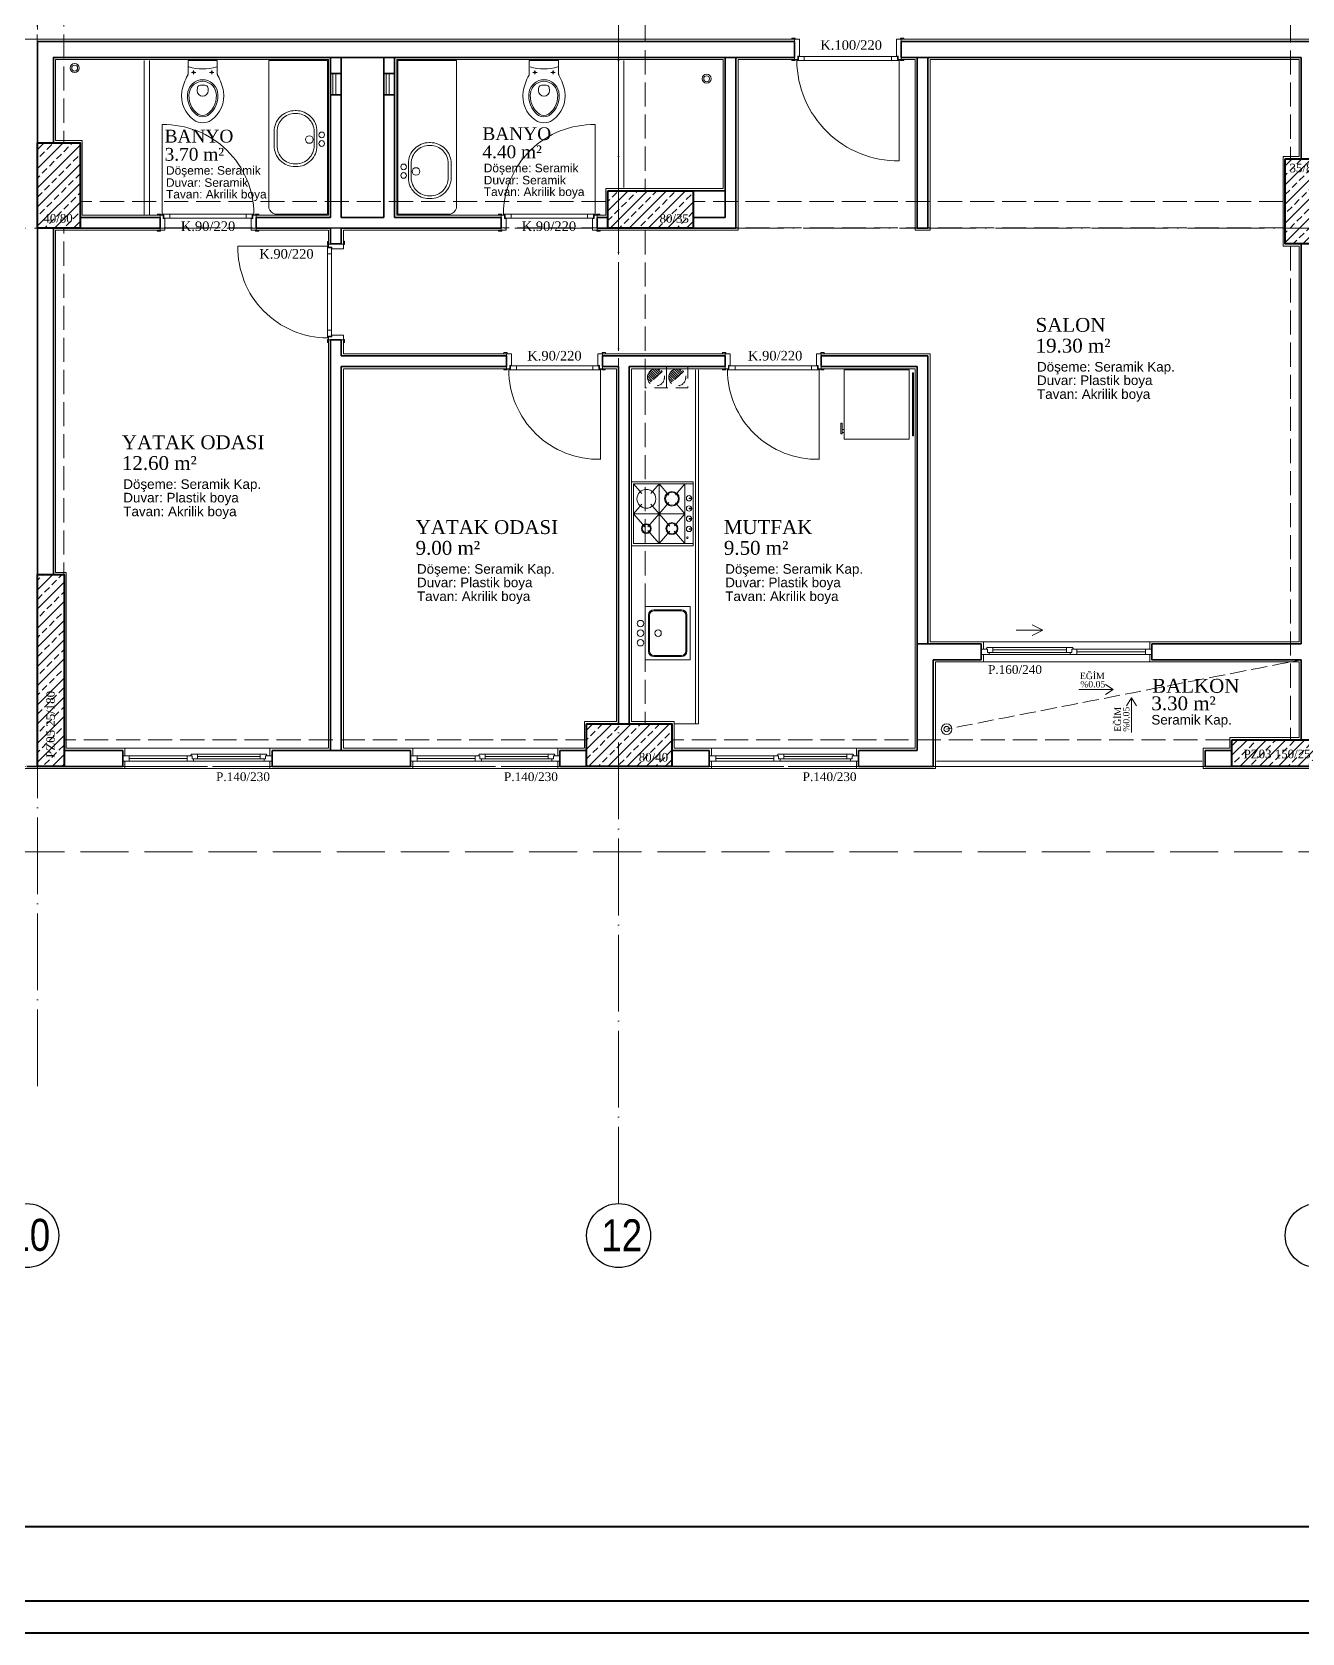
# Model space of a CAD drawing. Header units: millimetres. Extents: x 11587 to 81192, y -36083 to -25300.
# Drawn here: x 44696 to 45887, y -36083 to -34581 of the extents above; entities that cross this region are included whole.
import ezdxf

# ---------------------------------------------------------------- set-up
doc = ezdxf.new("R2010")
doc.units = ezdxf.units.MM
doc.linetypes.add('AKS', pattern=[30, 24, -3, 0, -3])
doc.linetypes.add('IZDUSUM1', pattern=[20, 7.5, -5, 7.5, 0])
for name, color, linetype, lineweight in [('rtm-aks balon', 20, 'Continuous', 25), ('rtm-aks balon yazı', 7, 'Continuous', 20), ('rtm-aks yeni', 7, 'AKS', 20), ('rtm-antet-02', 140, 'Continuous', 40), ('rtm-cam', 141, 'Continuous', 9), ('rtm-duv tugla', 22, 'Continuous', 35), ('rtm-izdusum-üst ince', 8, 'IZDUSUM1', 5), ('rtm-kapı-ahsap', 35, 'Continuous', 13), ('rtm-mhl-yazı-adı', 150, 'Continuous', 30), ('rtm-mhl-yazı-m2', 7, 'Continuous', 20), ('rtm-mhl-yazı-malzeme', 253, 'Continuous', 13), ('rtm-pen-ahsap', 35, 'Continuous', 13), ('rtm-plan katmanı-05', 205, 'Continuous', 20), ('rtm-plan katmanı-07', 135, 'Continuous', 9), ('rtm-sembol ok', 7, 'Continuous', 20), ('rtm-sıva', 252, 'Continuous', 15), ('rtm-tarama-betonarme', 51, 'Continuous', 15), ('rtm-tas_betonarme', 50, 'Continuous', 40), ('rtm-tefris vitrifiye', 9, 'Continuous', 9)]:
    doc.layers.add(name, color=color, linetype=linetype, lineweight=lineweight)
doc.styles.add('AKSYAZI', font='ARIALN.TTF')
doc.styles.add('ARIAL', font='times.ttf')
doc.styles.get("Standard").update_dxf_attribs({"font": 'arial.ttf'})
doc.styles.add('VAZ-OLCU', font='times.ttf', dxfattribs={"height": 60})
pattern_1 = [(45, (19145.655, 20162.28), (-8.980256, 8.980256), []), (45, (19154.636, 20162.28), (-8.980256, 8.980256), [6.35, -3.175])]

# ---------------------------------------------------------------- blocks, each defined once
blk = doc.blocks.new('ABLOKKİRİŞ2')
at = {"layer": 'rtm-izdusum-üst ince', "ltscale": 1.5}
for points in [[(26100.5, -54892.4), (26100.5, -54482.4)], [(26125.5, -54892.4), (26125.5, -54482.4)], [(26730.5, -54862.4), (26730.5, -54512.4)], [(25555.5, -54847.4), (25555.5, -54527.4)], [(25580.5, -54847.4), (25580.5, -54527.4)], [(25595.5, -54902.4), (26090.5, -54902.4)], [(26170.5, -54902.4), (26725.5, -54902.4)], [(25555.5, -55252.4), (25555.5, -54927.4)], [(25580.5, -55252.4), (25580.5, -54927.4)], [(25595.5, -54927.4), (26090.5, -54927.4)], [(26100.5, -55392.4), (26100.5, -54927.4)], [(26125.5, -55392.4), (26125.5, -54927.4)], [(26170.5, -54927.4), (26725.5, -54927.4)], [(26730.5, -55407.4), (26730.5, -54942.4)], [(25580.5, -55407.4), (26070.5, -55407.4)], [(26150.5, -55407.4), (26675.5, -55407.4)], [(25580.5, -55432.4), (26070.5, -55432.4)], [(26150.5, -55432.4), (26675.5, -55432.4)]]:
    blk.add_lwpolyline(points, dxfattribs=at)
blk = doc.blocks.new('rty')
at = {"layer": 'rtm-kapı-ahsap'}
for p, q in [((-58244.9, -62700.3), (-58243.8, -62700.3)), ((-58244.9, -62703.4), (-58244.9, -62700.3)), ((-58243.8, -62703.4), (-58244.9, -62703.4)), ((-58243.8, -62700.3), (-58243.8, -62703.4)), ((-58243.8, -62707.4), (-58243.8, -62702.9)), ((-58229.8, -62702.9), (-58243.8, -62702.9)), ((-58232.8, -62705.9), (-58232.8, -62707.4)), ((-58229.8, -62705.9), (-58232.8, -62705.9)), ((-58229.8, -62700.4), (-58229.8, -62703.4)), ((-58228.8, -62700.4), (-58229.8, -62700.4)), ((-58229.8, -62702.9), (-58229.8, -62705.9)), ((-58229.8, -62703.4), (-58228.8, -62703.4)), ((-58229.8, -62704.9), (-58228.8, -62704.9)), ((-58229.7, -62706.4), (-58229.7, -62704.9)), ((-58228.8, -62703.4), (-58228.8, -62700.4)), ((-58228.8, -62790.9), (-58228.8, -62704.9)), ((-58144.8, -62704.9), (-58228.8, -62704.9)), ((-58232.8, -62707.4), (-58243.8, -62707.4)), ((-58232.6, -62706.4), (-58232.6, -62789.4)), ((-58232.6, -62706.4), (-58229.7, -62706.4)), ((-58228.8, -62712), (-58232.6, -62712)), ((-58243.8, -62792.3), (-58244.9, -62792.3)), ((-58244.9, -62792.3), (-58244.9, -62795.4)), ((-58244.9, -62795.4), (-58243.8, -62795.4)), ((-58243.8, -62788.4), (-58243.8, -62792.9)), ((-58232.8, -62788.4), (-58243.8, -62788.4)), ((-58243.8, -62795.4), (-58243.8, -62792.3)), ((-58229.8, -62792.9), (-58243.8, -62792.9)), ((-58232.8, -62789.9), (-58232.8, -62788.4)), ((-58229.8, -62789.9), (-58232.8, -62789.9)), ((-58228.8, -62783.7), (-58232.6, -62783.7)), ((-58232.6, -62789.4), (-58229.7, -62789.4)), ((-58229.8, -62792.9), (-58229.8, -62789.9)), ((-58229.8, -62790.9), (-58228.8, -62790.9)), ((-58229.8, -62795.4), (-58229.8, -62792.3)), ((-58229.8, -62792.3), (-58228.8, -62792.3)), ((-58228.8, -62795.4), (-58229.8, -62795.4)), ((-58229.7, -62789.4), (-58229.7, -62790.9)), ((-58228.8, -62792.3), (-58228.8, -62795.4))]:
    blk.add_line(p, q, dxfattribs=at)
at = {"layer": 'rtm-kapı-ahsap', "const_width": 0.392}
blk.add_lwpolyline([(-58229.2, -62703.9, 1), (-58229.2, -62704.5, 1)], format="xyb", close=True, dxfattribs=at)
at = {"layer": 'rtm-kapı-ahsap'}
blk.add_arc((-58229.1, -62706.6), 84.3, 270.2011, 1.1472, dxfattribs=at)
blk = doc.blocks.new('K-100')
at = {"layer": 'rtm-kapı-ahsap'}
for p, q in [((-34308.1, -13702.2), (-34307, -13702.2)), ((-34308.1, -13705.4), (-34308.1, -13702.2)), ((-34307, -13705.4), (-34308.1, -13705.4)), ((-34307, -13702.2), (-34307, -13705.4)), ((-34307, -13709.3), (-34307, -13704.8)), ((-34288, -13704.8), (-34307, -13704.8)), ((-34291, -13709.3), (-34307, -13709.3)), ((-34288, -13707.8), (-34291, -13707.8)), ((-34291, -13707.8), (-34291, -13709.3)), ((-34290.8, -13801.3), (-34290.8, -13708.3)), ((-34290.8, -13708.3), (-34287.9, -13708.3)), ((-34288, -13702.3), (-34288, -13705.4)), ((-34287, -13702.3), (-34288, -13702.3)), ((-34288, -13704.8), (-34288, -13707.8)), ((-34288, -13705.4), (-34287, -13705.4)), ((-34288, -13706.8), (-34287, -13706.8)), ((-34287.9, -13708.3), (-34287.9, -13706.8)), ((-34287, -13705.4), (-34287, -13702.3)), ((-34287, -13706.8), (-34287, -13802.8)), ((-34287, -13713.9), (-34290.8, -13713.9)), ((-34287, -13795.6), (-34290.8, -13795.6)), ((-34307, -13804.2), (-34308.1, -13804.2)), ((-34308.1, -13804.2), (-34308.1, -13807.3)), ((-34308.1, -13807.3), (-34307, -13807.3)), ((-34307, -13800.3), (-34307, -13804.8)), ((-34291, -13800.3), (-34307, -13800.3)), ((-34307, -13807.3), (-34307, -13804.2)), ((-34288, -13804.8), (-34307, -13804.8)), ((-34291, -13801.8), (-34291, -13800.3)), ((-34288, -13801.8), (-34291, -13801.8)), ((-34290.8, -13801.3), (-34287.9, -13801.3)), ((-34288, -13804.8), (-34288, -13801.8)), ((-34288, -13802.8), (-34287, -13802.8)), ((-34288, -13807.3), (-34288, -13804.2)), ((-34288, -13804.2), (-34287, -13804.2)), ((-34287, -13807.3), (-34288, -13807.3)), ((-34287.9, -13801.3), (-34287.9, -13802.8)), ((-34193, -13802.8), (-34287, -13802.8)), ((-34287, -13804.2), (-34287, -13807.3))]:
    blk.add_line(p, q, dxfattribs=at)
at = {"layer": 'rtm-kapı-ahsap', "const_width": 0.392}
blk.add_lwpolyline([(-34287.4, -13803.7, -1), (-34287.4, -13803.1, -1)], format="xyb", close=True, dxfattribs=at)
at = {"layer": 'rtm-kapı-ahsap'}
blk.add_arc((-34287.9, -13801.7), 94.9, 359.3332, 89.4605, dxfattribs=at)

msp = doc.modelspace()

# ---------------------------------------------------------------- hatches: boundary and pattern name
at = {"layer": 'rtm-izdusum-üst ince', "ltscale": 1.5}
h = msp.add_hatch(dxfattribs=at)
h.set_pattern_fill('ANSI31', color=256, scale=0.5, angle=270, style=0)
h.set_pattern_definition([(315, (45271.192, -33700.7417), (1.122532, 1.122532), [])])
edge = h.paths.add_edge_path()
edge.add_arc((45281.19, -34905.13), 8, 42.76259, 222.76259)
edge.add_line((45275.32, -34910.57), (45287.07, -34899.7))
h = msp.add_hatch(dxfattribs=at)
h.set_pattern_fill('ANSI31', color=256, scale=0.5, angle=270, style=0)
h.set_pattern_definition([(315, (45291.192, -33700.7417), (1.122532, 1.122532), [])])
edge = h.paths.add_edge_path()
edge.add_arc((45301.19, -34905.13), 8, 42.76259, 222.76259)
edge.add_line((45295.32, -34910.57), (45307.07, -34899.7))
at = {"layer": 'rtm-tarama-betonarme'}
h = msp.add_hatch(dxfattribs=at)
h.set_pattern_fill('ANSI33', color=256, scale=2, style=0)
h.set_pattern_definition(pattern_1)
h.paths.add_polyline_path([(44701.19, -34685.13), (44741.19, -34685.13), (44741.19, -34765.13), (44701.19, -34765.13)])
h = msp.add_hatch(dxfattribs=at)
h.set_pattern_fill('ANSI33', color=256, scale=2, style=0)
h.set_pattern_definition(pattern_1)
h.paths.add_polyline_path([(45871.19, -34780.13), (45871.19, -34700.13), (45906.19, -34700.13), (45906.19, -34780.13)])
h = msp.add_hatch(dxfattribs=at)
h.set_pattern_fill('ANSI33', color=256, scale=2, style=0)
h.set_pattern_definition(pattern_1)
h.paths.add_polyline_path([(45236.19, -34765.13), (45236.19, -34730.13), (45316.19, -34730.13), (45316.19, -34765.13)])
h = msp.add_hatch(dxfattribs=at)
h.set_pattern_fill('ANSI33', color=256, scale=2, style=0)
h.set_pattern_definition(pattern_1)
h.paths.add_polyline_path([(44701.19, -35270.13), (44701.19, -35090.13), (44726.19, -35090.13), (44726.19, -35270.13)])
h = msp.add_hatch(dxfattribs=at)
h.set_pattern_fill('ANSI33', color=256, scale=2, style=0)
h.set_pattern_definition(pattern_1)
h.paths.add_polyline_path([(45216.19, -35270.13), (45216.19, -35230.13), (45296.19, -35230.13), (45296.19, -35270.13)])
h = msp.add_hatch(dxfattribs=at)
h.set_pattern_fill('ANSI33', color=256, scale=2, style=0)
h.set_pattern_definition(pattern_1)
h.paths.add_polyline_path([(45821.19, -35245.13), (45971.19, -35245.13), (45971.19, -35270.13), (45821.19, -35270.13)])

# ---------------------------------------------------------------- linework, layer by layer
at = {"layer": 'rtm-aks balon'}
for centre in [(44691.19, -35710.13), (45246.19, -35710.13), (45901.19, -35710.13)]:
    msp.add_circle(centre, 30, dxfattribs=at)
at = {"layer": 'rtm-aks yeni', "ltscale": 3}
for p, q in [((44701.19, -35570.13), (44701.19, -33480.13)), ((45246.19, -35680.13), (45246.19, -33480.13)), ((42626.19, -34765.13), (50991.19, -34765.13)), ((42626.19, -35270.13), (50991.19, -35270.13))]:
    msp.add_line(p, q, dxfattribs=at)
at = {"layer": 'rtm-antet-02'}
for points in [[(42481.61, -31582.89), (42481.61, -36082.89), (51136.61, -36082.89), (51136.61, -31582.89), (42481.61, -31582.89)], [(42511.61, -35982.89), (51106.61, -35982.89)]]:
    msp.add_lwpolyline(points, dxfattribs=at)
msp.add_lwpolyline([(42511.61, -31612.89), (42511.61, -36052.89), (51106.61, -36052.89), (51106.61, -31612.89)], close=True, dxfattribs=at)
at = {"layer": 'rtm-cam'}
for p, q in [((45597.19, -35160.88), (45666.19, -35160.88)), ((45675.69, -35162.63), (45740.19, -35162.63)), ((44841.69, -35262.63), (44787.19, -35262.63)), ((44910.19, -35260.88), (44851.19, -35260.88)), ((45111.69, -35262.63), (45057.19, -35262.63)), ((45180.19, -35260.88), (45121.19, -35260.88)), ((45391.69, -35262.63), (45337.19, -35262.63)), ((45460.19, -35260.88), (45401.19, -35260.88))]:
    msp.add_line(p, q, dxfattribs=at)
at = {"layer": 'rtm-duv tugla'}
for points in [[(45411.19, -34590.13), (44701.19, -34590.13), (44701.19, -34685.13)], [(45411.19, -34605.13), (45411.19, -34590.13)], [(46276.19, -34590.13), (45511.19, -34590.13)], [(45511.19, -34605.13), (45511.19, -34590.13)], [(44716.19, -34685.13), (44716.19, -34605.13), (45411.19, -34605.13)], [(44976.19, -34605.13), (44976.19, -34755.13)], [(44986.19, -34605.13), (44986.19, -34755.13)], [(45026.19, -34605.13), (45026.19, -34755.13)], [(45036.19, -34605.13), (45036.19, -34755.13)], [(45346.19, -34755.13), (45346.19, -34605.13)], [(45356.19, -34765.13), (45356.19, -34605.13)], [(45511.19, -34605.13), (45886.19, -34605.13)], [(45536.19, -34605.13), (45536.19, -34765.13), (45526.19, -34765.13), (45526.19, -34605.13)], [(45886.19, -34700.13), (45886.19, -34605.13)], [(44986.19, -34620.13), (44976.19, -34620.13)], [(45036.19, -34620.13), (45026.19, -34620.13)], [(44986.19, -34640.13), (44976.19, -34640.13)], [(45036.19, -34640.13), (45026.19, -34640.13)], [(45316.19, -34730.13), (45346.19, -34730.13)], [(44741.19, -34755.13), (44816.19, -34755.13)], [(44816.19, -34765.13), (44816.19, -34755.13)], [(44906.19, -34755.13), (44976.19, -34755.13)], [(44906.19, -34765.13), (44906.19, -34755.13)], [(44986.19, -34755.13), (45026.19, -34755.13)], [(45036.19, -34755.13), (45136.19, -34755.13)], [(45136.19, -34765.13), (45136.19, -34755.13)], [(45226.19, -34755.13), (45236.19, -34755.13)], [(45226.19, -34765.13), (45226.19, -34755.13)], [(45316.19, -34755.13), (45346.19, -34755.13)], [(44701.19, -35090.13), (44701.19, -34765.13)], [(44716.19, -35090.13), (44716.19, -34765.13)], [(44741.19, -34765.13), (44816.19, -34765.13)], [(44906.19, -34765.13), (44976.19, -34765.13)], [(44976.19, -34765.13), (44976.19, -34780.13)], [(44986.19, -34765.13), (44986.19, -34780.13)], [(44986.19, -34765.13), (45136.19, -34765.13)], [(45226.19, -34765.13), (45236.19, -34765.13)], [(45316.19, -34765.13), (45356.19, -34765.13)], [(44986.19, -34780.13), (44976.19, -34780.13)], [(45886.19, -35155.13), (45886.19, -34780.13)], [(44976.19, -34870.13), (44976.19, -35255.13)], [(44986.19, -34870.13), (44976.19, -34870.13)], [(44986.19, -34870.13), (44986.19, -34885.13)], [(44986.19, -34885.13), (45141.19, -34885.13)], [(44986.19, -34895.13), (44986.19, -35255.13)], [(44986.19, -34895.13), (45141.19, -34895.13)], [(45141.19, -34885.13), (45141.19, -34895.13)], [(45231.19, -34885.13), (45346.19, -34885.13)], [(45231.19, -34885.13), (45231.19, -34895.13)], [(45231.19, -34895.13), (45246.19, -34895.13)], [(45246.19, -34895.13), (45246.19, -35230.13)], [(45256.19, -34895.13), (45256.19, -35230.13)], [(45256.19, -34895.13), (45346.19, -34895.13)], [(45346.19, -34885.13), (45346.19, -34895.13)], [(45436.19, -34885.13), (45536.19, -34885.13)], [(45436.19, -34885.13), (45436.19, -34895.13)], [(45436.19, -34895.13), (45526.19, -34895.13)], [(45526.19, -35155.13), (45526.19, -34895.13)], [(45536.19, -35155.13), (45536.19, -34885.13)], [(45586.19, -35155.13), (45526.19, -35155.13)], [(45526.19, -35155.13), (45526.19, -35255.13)], [(45586.19, -35170.13), (45586.19, -35155.13)], [(45886.19, -35155.13), (45746.19, -35155.13)], [(45746.19, -35170.13), (45746.19, -35155.13)], [(45586.19, -35170.13), (45541.19, -35170.13)], [(45541.19, -35170.13), (45541.19, -35270.13)], [(45886.19, -35170.13), (45746.19, -35170.13)], [(45886.19, -35245.13), (45886.19, -35170.13)], [(44781.19, -35255.13), (44726.19, -35255.13)], [(44781.19, -35255.13), (44781.19, -35270.13)], [(45051.19, -35255.13), (44921.19, -35255.13)], [(44921.19, -35255.13), (44921.19, -35270.13)], [(45051.19, -35255.13), (45051.19, -35270.13)], [(45216.19, -35255.13), (45191.19, -35255.13)], [(45191.19, -35255.13), (45191.19, -35270.13)], [(45331.19, -35255.13), (45296.19, -35255.13)], [(45331.19, -35255.13), (45331.19, -35270.13)], [(45471.19, -35255.13), (45471.19, -35270.13)], [(45526.19, -35255.13), (45471.19, -35255.13)], [(45821.19, -35255.13), (45796.19, -35255.13)], [(45796.19, -35270.13), (45796.19, -35255.13)], [(44691.19, -35270.13), (44701.19, -35270.13)], [(44781.19, -35270.13), (44726.19, -35270.13)], [(45051.19, -35270.13), (44921.19, -35270.13)], [(45216.19, -35270.13), (45191.19, -35270.13)], [(45331.19, -35270.13), (45296.19, -35270.13)], [(45541.19, -35270.13), (45471.19, -35270.13)], [(45821.19, -35270.13), (45796.19, -35270.13)]]:
    msp.add_lwpolyline(points, dxfattribs=at)
at = {"layer": 'rtm-izdusum-üst ince', "ltscale": 3}
msp.add_lwpolyline([(44416.19, -34180.13), (44496.19, -34180.13), (44496.19, -32860.13), (44126.19, -32860.13), (44126.19, -32200.13), (43216.19, -32200.13), (43216.19, -32860.13), (42846.19, -32860.13), (42846.19, -34685.13), (42961.19, -34685.13), (42961.19, -35350.13), (50656.19, -35350.13), (50656.19, -34685.13), (50771.19, -34685.13), (50771.19, -32860.13), (50401.19, -32860.13), (50401.19, -32200.13), (49491.19, -32200.13), (49491.19, -32860.13), (49121.19, -32860.13), (49121.19, -34180.13), (49201.19, -34180.13)], dxfattribs=at)
at = {"layer": 'rtm-izdusum-üst ince', "ltscale": 1.5}
for points in [[(45271.19, -34895.13), (45291.19, -34895.13), (45291.19, -34915.13), (45271.19, -34915.13), (45271.19, -34895.13)], [(45291.19, -34895.13), (45311.19, -34895.13), (45311.19, -34915.13), (45291.19, -34915.13), (45291.19, -34895.13)], [(45287.07, -34899.7), (45275.32, -34910.57)], [(45307.07, -34899.7), (45295.32, -34910.57)]]:
    msp.add_lwpolyline(points, dxfattribs=at)
at = {"layer": 'rtm-izdusum-üst ince'}
msp.add_lwpolyline([(45886.19, -35170.13), (45553.69, -35235.13)], dxfattribs=at)
at = {"layer": 'rtm-izdusum-üst ince', "ltscale": 1.5}
for centre in [(45281.19, -34905.13), (45301.19, -34905.13)]:
    msp.add_circle(centre, 8, dxfattribs=at)
at = {"layer": 'rtm-kapı-ahsap'}
for points in [[(44978.19, -34620.13), (44978.19, -34640.13)], [(44981.19, -34620.13), (44981.19, -34640.13)], [(45028.19, -34620.13), (45028.19, -34640.13)], [(45031.19, -34620.13), (45031.19, -34640.13)]]:
    msp.add_lwpolyline(points, dxfattribs=at)
at = {"layer": 'rtm-pen-ahsap'}
for p, q in [((45586.19, -35160.13), (45592.19, -35160.13)), ((45593.69, -35165.13), (45586.19, -35165.13)), ((45591.56, -35158.63), (45597.19, -35158.63)), ((45592.19, -35163.13), (45592.19, -35160.13)), ((45592.19, -35163.13), (45597.19, -35163.13)), ((45593.69, -35165.13), (45593.69, -35163.13)), ((45666.19, -35158.63), (45597.19, -35158.63)), ((45597.19, -35163.13), (45597.19, -35158.63)), ((45666.19, -35163.13), (45597.19, -35163.13)), ((45671.83, -35158.63), (45666.19, -35158.63)), ((45666.19, -35163.13), (45666.19, -35158.63)), ((45671.19, -35163.13), (45666.19, -35163.13)), ((45669.69, -35163.13), (45669.69, -35165.13)), ((45677.19, -35165.13), (45669.69, -35165.13)), ((45671.19, -35160.13), (45675.69, -35160.13)), ((45671.19, -35163.13), (45671.19, -35160.13)), ((45735.19, -35160.13), (45675.69, -35160.13)), ((45675.69, -35165.13), (45675.69, -35160.13)), ((45677.19, -35165.13), (45746.19, -35165.13)), ((45735.19, -35160.13), (45740.83, -35160.13)), ((45740.19, -35165.13), (45740.19, -35160.13)), ((45746.19, -35160.13), (45740.19, -35160.13)), ((44781.19, -35260.13), (44787.19, -35260.13)), ((44840.19, -35265.13), (44781.19, -35265.13)), ((44792.19, -35260.13), (44786.56, -35260.13)), ((44787.19, -35265.13), (44787.19, -35260.13)), ((44792.19, -35260.13), (44841.69, -35260.13)), ((44840.19, -35265.13), (44847.69, -35265.13)), ((44846.19, -35260.13), (44841.69, -35260.13)), ((44841.69, -35265.13), (44841.69, -35260.13)), ((44845.56, -35258.63), (44851.19, -35258.63)), ((44846.19, -35263.13), (44846.19, -35260.13)), ((44846.19, -35263.13), (44851.19, -35263.13)), ((44847.69, -35263.13), (44847.69, -35265.13)), ((44851.19, -35258.63), (44910.19, -35258.63)), ((44851.19, -35263.13), (44851.19, -35258.63)), ((44851.19, -35263.13), (44910.19, -35263.13)), ((44915.83, -35258.63), (44910.19, -35258.63)), ((44910.19, -35263.13), (44910.19, -35258.63)), ((44915.19, -35263.13), (44910.19, -35263.13)), ((44913.69, -35265.13), (44913.69, -35263.13)), ((44913.69, -35265.13), (44921.19, -35265.13)), ((44921.19, -35260.13), (44915.19, -35260.13)), ((44915.19, -35263.13), (44915.19, -35260.13)), ((45051.19, -35260.13), (45057.19, -35260.13)), ((45110.19, -35265.13), (45051.19, -35265.13)), ((45062.19, -35260.13), (45056.56, -35260.13)), ((45057.19, -35265.13), (45057.19, -35260.13)), ((45062.19, -35260.13), (45111.69, -35260.13)), ((45110.19, -35265.13), (45117.69, -35265.13)), ((45116.19, -35260.13), (45111.69, -35260.13)), ((45111.69, -35265.13), (45111.69, -35260.13)), ((45115.56, -35258.63), (45121.19, -35258.63)), ((45116.19, -35263.13), (45116.19, -35260.13)), ((45116.19, -35263.13), (45121.19, -35263.13)), ((45117.69, -35263.13), (45117.69, -35265.13)), ((45121.19, -35258.63), (45180.19, -35258.63)), ((45121.19, -35263.13), (45121.19, -35258.63)), ((45121.19, -35263.13), (45180.19, -35263.13)), ((45185.83, -35258.63), (45180.19, -35258.63)), ((45180.19, -35263.13), (45180.19, -35258.63)), ((45185.19, -35263.13), (45180.19, -35263.13)), ((45183.69, -35265.13), (45183.69, -35263.13)), ((45183.69, -35265.13), (45191.19, -35265.13)), ((45191.19, -35260.13), (45185.19, -35260.13)), ((45185.19, -35263.13), (45185.19, -35260.13)), ((45331.19, -35260.13), (45337.19, -35260.13)), ((45390.19, -35265.13), (45331.19, -35265.13)), ((45342.19, -35260.13), (45336.56, -35260.13)), ((45337.19, -35265.13), (45337.19, -35260.13)), ((45342.19, -35260.13), (45391.69, -35260.13)), ((45390.19, -35265.13), (45397.69, -35265.13)), ((45396.19, -35260.13), (45391.69, -35260.13)), ((45391.69, -35265.13), (45391.69, -35260.13)), ((45395.56, -35258.63), (45401.19, -35258.63)), ((45396.19, -35263.13), (45396.19, -35260.13)), ((45396.19, -35263.13), (45401.19, -35263.13)), ((45397.69, -35263.13), (45397.69, -35265.13)), ((45401.19, -35258.63), (45460.19, -35258.63)), ((45401.19, -35263.13), (45401.19, -35258.63)), ((45401.19, -35263.13), (45460.19, -35263.13)), ((45465.83, -35258.63), (45460.19, -35258.63)), ((45460.19, -35263.13), (45460.19, -35258.63)), ((45465.19, -35263.13), (45460.19, -35263.13)), ((45463.69, -35265.13), (45463.69, -35263.13)), ((45463.69, -35265.13), (45471.19, -35265.13)), ((45471.19, -35260.13), (45465.19, -35260.13)), ((45465.19, -35263.13), (45465.19, -35260.13))]:
    msp.add_line(p, q, dxfattribs=at)
for points in [[(45591.56, -35158.63), (45590.69, -35160.13)], [(45671.83, -35158.63), (45672.69, -35160.13)], [(44845.56, -35258.63), (44844.69, -35260.13)], [(44915.83, -35258.63), (44916.69, -35260.13)], [(45115.56, -35258.63), (45114.69, -35260.13)], [(45185.83, -35258.63), (45186.69, -35260.13)], [(45395.56, -35258.63), (45394.69, -35260.13)], [(45465.83, -35258.63), (45466.69, -35260.13)]]:
    msp.add_lwpolyline(points, dxfattribs=at)
at = {"layer": 'rtm-plan katmanı-05', "ltscale": 0.6}
for points in [[(45744.19, -35153.13), (45588.19, -35153.13)], [(45744.19, -35172.13), (45588.19, -35172.13)], [(44783.19, -35253.13), (44919.19, -35253.13)], [(45053.19, -35253.13), (45189.19, -35253.13)], [(45333.19, -35253.13), (45469.19, -35253.13)], [(44783.19, -35272.13), (44919.19, -35272.13)], [(45053.19, -35272.13), (45189.19, -35272.13)], [(45333.19, -35272.13), (45469.19, -35272.13)]]:
    msp.add_lwpolyline(points, dxfattribs=at)
at = {"layer": 'rtm-plan katmanı-05'}
for points in [[(45793.19, -35265.13), (45544.19, -35265.13)], [(45793.19, -35270.13), (45544.19, -35270.13)]]:
    msp.add_lwpolyline(points, dxfattribs=at)
for radius in [5, 2.5]:
    msp.add_circle((45553.69, -35235.13), radius, dxfattribs=at)
at = {"layer": 'rtm-plan katmanı-07'}
for points in [[(45669.69, -35165.13), (45593.69, -35165.13)], [(44847.69, -35265.13), (44913.69, -35265.13)], [(45117.69, -35265.13), (45183.69, -35265.13)], [(45397.69, -35265.13), (45463.69, -35265.13)]]:
    msp.add_lwpolyline(points, dxfattribs=at)
at = {"layer": 'rtm-sembol ok'}
for points in [[(45618.94, -35142.45), (45643.94, -35142.45)], [(45643.94, -35142.45), (45633.94, -35137.45)], [(45643.94, -35142.45), (45633.94, -35147.45)], [(45710, -35197.92), (45702.59, -35193.25)], [(45677.67, -35197.92), (45710, -35197.92)], [(45710, -35197.92), (45702.59, -35202.59)], [(45727.1, -35205.87), (45722.44, -35213.27)], [(45727.1, -35238.2), (45727.1, -35205.87)], [(45727.1, -35205.87), (45731.77, -35213.27)]]:
    msp.add_lwpolyline(points, dxfattribs=at)
at = {"layer": 'rtm-sıva'}
for points in [[(43951.19, -34588.13), (45411.19, -34588.13)], [(46276.19, -34588.13), (45511.19, -34588.13)], [(44816.19, -34753.13), (44743.19, -34753.13), (44743.19, -34683.13), (44718.19, -34683.13), (44718.19, -34607.13), (44974.19, -34607.13), (44974.19, -34753.13), (44906.19, -34753.13)], [(45136.19, -34753.13), (45038.19, -34753.13), (45038.19, -34607.13), (45344.19, -34607.13), (45344.19, -34728.13), (45234.19, -34728.13), (45234.19, -34753.13), (45226.19, -34753.13)], [(45226.19, -34767.13), (45358.19, -34767.13), (45358.19, -34607.13), (45411.19, -34607.13)], [(45511.19, -34607.13), (45524.19, -34607.13), (45524.19, -34767.13), (45538.19, -34767.13), (45538.19, -34607.13), (45884.19, -34607.13), (45884.19, -34698.13), (45869.19, -34698.13), (45869.19, -34782.13), (45884.19, -34782.13), (45884.19, -35153.13), (45744.19, -35153.13), (45744.19, -35160.13)], [(44783.19, -35260.13), (44783.19, -35253.13), (44728.19, -35253.13), (44728.19, -35088.13), (44718.19, -35088.13), (44718.19, -34767.13), (44816.19, -34767.13)], [(44906.19, -34767.13), (44974.19, -34767.13), (44974.19, -34780.13)], [(44988.19, -34780.13), (44988.19, -34767.13), (45136.19, -34767.13)], [(44919.19, -35260.13), (44919.19, -35253.13), (44974.19, -35253.13), (44974.19, -34870.13)], [(44988.19, -34870.13), (44988.19, -34883.13), (45141.19, -34883.13)], [(45231.19, -34883.13), (45346.19, -34883.13)], [(45436.19, -34883.13), (45538.19, -34883.13), (45538.19, -35153.13), (45588.19, -35153.13), (45588.19, -35160.13)], [(45141.19, -34897.13), (44988.19, -34897.13), (44988.19, -35253.13), (45053.19, -35253.13), (45053.19, -35260.13)], [(45189.19, -35260.13), (45189.19, -35253.13), (45214.19, -35253.13), (45214.19, -35228.13), (45244.19, -35228.13), (45244.19, -34897.13), (45231.19, -34897.13)], [(45333.19, -35260.13), (45333.19, -35253.13), (45298.19, -35253.13), (45298.19, -35228.13), (45258.19, -35228.13), (45258.19, -34897.13), (45346.19, -34897.13)], [(45436.19, -34897.13), (45524.19, -34897.13), (45524.19, -35253.13), (45469.19, -35253.13), (45469.19, -35260.13)], [(45588.19, -35165.13), (45588.19, -35172.13), (45543.19, -35172.13), (45543.19, -35272.13), (45469.19, -35272.13), (45469.19, -35265.13)], [(45744.19, -35165.13), (45744.19, -35172.13), (45884.19, -35172.13), (45884.19, -35243.13), (45819.19, -35243.13), (45819.19, -35253.13), (45794.19, -35253.13), (45794.19, -35272.13), (45998.19, -35272.13), (45998.19, -35253.13), (45973.19, -35253.13), (45973.19, -35243.13), (45903.19, -35243.13), (45903.19, -35172.13), (46043.19, -35172.13), (46043.19, -35165.13)], [(44614.19, -35265.13), (44614.19, -35272.13), (44783.19, -35272.13), (44783.19, -35265.13)], [(45053.19, -35265.13), (45053.19, -35272.13), (44919.19, -35272.13), (44919.19, -35265.13)], [(45189.19, -35265.13), (45189.19, -35272.13), (45333.19, -35272.13), (45333.19, -35265.13)]]:
    msp.add_lwpolyline(points, dxfattribs=at)
at = {"layer": 'rtm-tas_betonarme'}
for points in [[(44701.19, -34685.13), (44741.19, -34685.13), (44741.19, -34765.13), (44701.19, -34765.13)], [(45871.19, -34700.13), (45906.19, -34700.13), (45906.19, -34780.13), (45871.19, -34780.13)], [(45236.19, -34730.13), (45316.19, -34730.13), (45316.19, -34765.13), (45236.19, -34765.13)], [(44701.19, -35090.13), (44726.19, -35090.13), (44726.19, -35270.13), (44701.19, -35270.13)], [(45216.19, -35230.13), (45296.19, -35230.13), (45296.19, -35270.13), (45216.19, -35270.13)], [(45821.19, -35245.13), (45971.19, -35245.13), (45971.19, -35270.13), (45821.19, -35270.13)]]:
    msp.add_lwpolyline(points, close=True, dxfattribs=at)
at = {"layer": 'rtm-tefris vitrifiye'}
for p, q in [((44842.45, -34608.13), (44869.93, -34608.13)), ((44842.45, -34620.72), (44842.45, -34608.13)), ((44869.93, -34620.72), (44869.93, -34608.13)), ((45162.45, -34608.13), (45189.93, -34608.13)), ((45162.45, -34620.72), (45162.45, -34608.13)), ((45189.93, -34620.72), (45189.93, -34608.13)), ((44845.82, -34619.13), (44849.74, -34619.13)), ((44847.67, -34617.26), (44847.67, -34620.97)), ((44866.56, -34619.13), (44862.64, -34619.13)), ((44864.72, -34617.26), (44864.72, -34620.97)), ((45165.82, -34619.13), (45169.74, -34619.13)), ((45167.67, -34617.26), (45167.67, -34620.97)), ((45186.56, -34619.13), (45182.64, -34619.13)), ((45184.72, -34617.26), (45184.72, -34620.97)), ((44858.36, -34631.23), (44854.03, -34631.23)), ((45178.36, -34631.23), (45174.03, -34631.23)), ((45321.19, -35230.13), (45321.19, -34898.13)), ((45457.63, -34898.04), (45518.63, -34898.04)), ((45518.63, -34898.04), (45518.63, -34963.04)), ((45521.63, -34901.04), (45521.63, -34960.04)), ((45522.63, -34901.04), (45521.63, -34901.04)), ((45522.63, -34960.04), (45522.63, -34901.04)), ((45454.63, -34948.04), (45454.63, -34958.04)), ((45455.63, -34948.04), (45454.63, -34948.04)), ((45455.63, -34958.04), (45455.63, -34948.04)), ((45457.63, -34954.04), (45455.63, -34954.04)), ((45454.63, -34958.04), (45455.63, -34958.04)), ((45457.63, -34957.04), (45455.63, -34957.04)), ((45518.63, -34963.04), (45457.63, -34963.04)), ((45521.63, -34960.04), (45522.63, -34960.04)), ((45258.19, -35063.11), (45258.19, -35003.11)), ((45267.88, -35014.07), (45260.19, -35005.11)), ((45260.19, -35061.11), (45260.19, -35005.11)), ((45260.19, -35005.11), (45308.19, -35005.11)), ((45284.19, -35005.11), (45276.51, -35014.07)), ((45284.19, -35005.11), (45293.3, -35015.73)), ((45284.19, -35061.11), (45284.19, -35005.11)), ((45299.43, -35015.33), (45308.19, -35005.11)), ((45308.19, -35005.11), (45316.19, -35005.11)), ((45308.19, -35061.11), (45308.19, -35005.11)), ((45316.19, -35063.11), (45316.19, -35003.11)), ((45260.19, -35033.11), (45267.88, -35024.14)), ((45276.51, -35024.14), (45284.19, -35033.11)), ((45284.19, -35033.11), (45293.15, -35022.65)), ((45299.37, -35022.82), (45308.19, -35033.11)), ((45312.21, -35018.39), (45312.21, -35018.93)), ((45314.68, -35018.39), (45312.21, -35018.39)), ((45312.21, -35018.93), (45314.68, -35018.93)), ((45312.21, -35027.98), (45312.21, -35028.51)), ((45314.68, -35027.98), (45312.21, -35027.98)), ((45312.21, -35028.51), (45314.68, -35028.51)), ((45270.64, -35045.3), (45260.19, -35033.11)), ((45260.19, -35033.11), (45308.19, -35033.11)), ((45284.19, -35033.11), (45273.71, -35045.34)), ((45284.19, -35033.11), (45294.22, -35044.81)), ((45298.45, -35044.48), (45308.19, -35033.11)), ((45312.21, -35037.56), (45312.21, -35038.1)), ((45314.68, -35037.56), (45312.21, -35037.56)), ((45312.21, -35038.1), (45314.68, -35038.1)), ((45260.19, -35061.11), (45316.19, -35061.11)), ((45273.55, -35048.7), (45284.19, -35061.11)), ((45284.19, -35061.11), (45294.21, -35049.42)), ((45298.31, -35049.58), (45308.19, -35061.11)), ((45312.21, -35047.15), (45312.21, -35047.69)), ((45314.68, -35047.15), (45312.21, -35047.15)), ((45312.21, -35047.69), (45314.68, -35047.69)), ((45258.19, -35063.11), (45316.19, -35063.11)), ((45313.19, -35120.13), (45271.19, -35120.13)), ((45271.19, -35170.13), (45271.19, -35120.13)), ((45313.19, -35120.13), (45313.19, -35170.13)), ((45274.19, -35162.13), (45274.19, -35128.13)), ((45275.19, -35162.13), (45275.19, -35128.13)), ((45305.19, -35123.13), (45279.19, -35123.13)), ((45305.19, -35124.13), (45279.19, -35124.13)), ((45309.19, -35128.13), (45309.19, -35162.13)), ((45310.19, -35128.13), (45310.19, -35162.13)), ((45305.19, -35166.13), (45279.19, -35166.13)), ((45313.19, -35170.13), (45271.19, -35170.13)), ((45305.19, -35167.13), (45279.19, -35167.13))]:
    msp.add_line(p, q, dxfattribs=at)
for points in [[(44801.19, -34608.13), (44801.19, -34753.13)], [(44806.19, -34608.13), (44806.19, -34753.13)], [(45246.19, -34608.13), (45246.19, -34727.13)], [(45251.19, -34608.13), (45251.19, -34727.13)], [(45318.19, -35230.13), (45318.19, -34898.13)], [(45457.63, -34963.04), (45457.63, -34898.04)], [(45258.19, -35003.11), (45316.19, -35003.11)], [(45298.19, -35230.13), (45321.19, -35230.13)]]:
    msp.add_lwpolyline(points, dxfattribs=at)
for points in [[(44918.19, -34608.13), (44918.19, -34746.55, 0.2032744), (44923.77, -34752.13), (44973.19, -34752.13), (44973.19, -34608.13), (44918.19, -34608.13)], [(45094.19, -34608.13), (45094.19, -34746.55, -0.2032744), (45088.61, -34752.13), (45039.19, -34752.13), (45039.19, -34608.13), (45094.19, -34608.13)], [(44942.83, -34707.6), (44943.72, -34707.6, 0.4142136), (44963.32, -34688), (44963.32, -34674.61, 0.4142136), (44943.72, -34655.01), (44942.83, -34655.01, 0.4142136), (44923.22, -34674.61), (44923.22, -34688, 0.4142136)], [(44942.83, -34704.93), (44943.72, -34704.93, 0.4142136), (44960.65, -34688), (44960.65, -34674.61, 0.4142136), (44943.72, -34657.68), (44942.83, -34657.68, 0.4142136), (44925.9, -34674.61), (44925.9, -34688, 0.4142136)], [(45069.56, -34737.6), (45068.67, -34737.6, -0.4142136), (45049.06, -34718), (45049.06, -34704.61, -0.4142136), (45068.67, -34685.01), (45069.56, -34685.01, -0.4142136), (45089.16, -34704.61), (45089.16, -34718, -0.4142136)], [(45069.56, -34734.93), (45068.67, -34734.93, -0.4142136), (45051.74, -34718), (45051.74, -34704.61, -0.4142136), (45068.67, -34687.68), (45069.56, -34687.68, -0.4142136), (45086.49, -34704.61), (45086.49, -34718, -0.4142136)]]:
    msp.add_lwpolyline(points, format="xyb", close=True, dxfattribs=at)
for centre, radius in [((44736.19, -34615.13), 4.25), ((44736.19, -34615.13), 2.75), ((44847.67, -34619.13), 0.825), ((44864.72, -34619.13), 0.825), ((45167.67, -34619.13), 0.825), ((45184.72, -34619.13), 0.825), ((45328.69, -34625.13), 4.25), ((45328.69, -34625.13), 2.75), ((44956.19, -34682.13), 3.56), ((44967.77, -34677.85), 2.67), ((44967.77, -34685.87), 2.67), ((45044.61, -34707.85), 2.67), ((45044.61, -34715.87), 2.67), ((45056.19, -34712.13), 3.56), ((45272.19, -35019.11), 8.84), ((45296.19, -35019.11), 6.84), ((45296.19, -35019.11), 6.05), ((45312.19, -35018.66), 2.5), ((45312.19, -35028.25), 2.5), ((45272.19, -35047.11), 4.63), ((45272.19, -35047.11), 3.84), ((45296.19, -35047.11), 5.63), ((45296.19, -35047.11), 4.84), ((45312.19, -35037.83), 2.5), ((45312.19, -35047.42), 2.5), ((45310.62, -35055.69), 0.75), ((45266.69, -35136.13), 3), ((45266.69, -35145.13), 3), ((45266.69, -35154.13), 3), ((45283.19, -35145.13), 3)]:
    msp.add_circle(centre, radius, dxfattribs=at)
for centre, radius, start, end in [((44880.22, -34643.89), 44, 149.90538, 171.23608), ((44840.25, -34620.72), 2.2, 329.90538, 0), ((44856.26, -34640.36), 14.3, 90.2662, 167.18786), ((44856.19, -34571.94), 44, 252.84729, 287.15268), ((44856.12, -34640.36), 14.3, 12.81214, 89.7338), ((44872.13, -34620.72), 2.2, 180, 210.09462), ((44832.16, -34643.89), 44, 8.76392, 30.09462), ((45200.22, -34643.89), 44, 149.90538, 171.23608), ((45160.25, -34620.72), 2.2, 329.90538, 0), ((45176.26, -34640.36), 14.3, 90.2662, 167.18786), ((45176.19, -34571.94), 44, 252.84729, 287.15268), ((45176.12, -34640.36), 14.3, 12.81214, 89.7338), ((45192.13, -34620.72), 2.2, 180, 210.09462), ((45152.16, -34643.89), 44, 8.76392, 30.09462), ((44863.89, -34641.52), 27.5, 170.50823, 235.09555), ((44863.89, -34641.52), 22, 168.5694, 234.81148), ((44863.89, -34641.52), 20.57, 168.5694, 234.81148), ((44856.26, -34640.36), 12.87, 90.2662, 167.18786), ((44864, -34636.13), 12.95, 167.82692, 183.31203), ((44856.17, -34636.46), 5.12, 180, 269.73777), ((44854.03, -34633.98), 2.75, 90, 167.82692), ((44856.12, -34640.36), 12.87, 12.81214, 89.7338), ((44856.22, -34636.46), 5.11, 270.26223, 0), ((44858.36, -34633.98), 2.75, 12.17308, 90), ((44848.49, -34641.52), 20.57, 305.18852, 11.4306), ((44848.39, -34636.13), 12.95, 356.68797, 12.17308), ((44848.49, -34641.52), 22, 305.18852, 11.4306), ((44848.49, -34641.52), 27.5, 304.90445, 9.49177), ((45183.89, -34641.52), 27.5, 170.50823, 235.09555), ((45183.89, -34641.52), 22, 168.5694, 234.81148), ((45183.89, -34641.52), 20.57, 168.5694, 234.81148), ((45176.26, -34640.36), 12.87, 90.2662, 167.18786), ((45184, -34636.13), 12.95, 167.82692, 183.31203), ((45176.17, -34636.46), 5.12, 180, 269.73777), ((45174.03, -34633.98), 2.75, 90, 167.82692), ((45176.12, -34640.36), 12.87, 12.81214, 89.7338), ((45176.22, -34636.46), 5.11, 270.26223, 0), ((45178.36, -34633.98), 2.75, 12.17308, 90), ((45168.49, -34641.52), 20.57, 305.18852, 11.4306), ((45168.39, -34636.13), 12.95, 356.68797, 12.17308), ((45168.49, -34641.52), 22, 305.18852, 11.4306), ((45168.49, -34641.52), 27.5, 304.90445, 9.49177), ((44856.19, -34651.58), 14.85, 237.23949, 302.76051), ((44856.19, -34651.58), 9.35, 237.83247, 302.16749), ((44856.19, -34651.58), 7.92, 237.83247, 302.16749), ((45176.19, -34651.58), 14.85, 237.23949, 302.76051), ((45176.19, -34651.58), 9.35, 237.83247, 302.16749), ((45176.19, -34651.58), 7.92, 237.83247, 302.16749), ((45279.19, -35128.13), 5, 90, 180), ((45279.19, -35128.13), 4, 90, 180), ((45305.19, -35128.13), 5, 0, 90), ((45305.19, -35128.13), 4, 0, 90), ((45279.19, -35162.13), 5, 180, 270), ((45279.19, -35162.13), 4, 180, 270), ((45305.19, -35162.13), 4, 270, 0), ((45305.19, -35162.13), 5, 270, 0)]:
    msp.add_arc(centre, radius, start, end, dxfattribs=at)

# ---------------------------------------------------------------- block references
at = {"layer": 'rtm-izdusum-üst ince'}
msp.add_blockref('ABLOKKİRİŞ2', (19145.66, 20162.28), dxfattribs=at)
at = {"layer": 'rtm-kapı-ahsap', "xscale": -1}
for name, p, rotation in [('K-100', (31706.4, -68895.11), 90), ('rty', (107929.06, 23476.65), 270)]:
    msp.add_blockref(name, p, dxfattribs=dict(at, rotation=rotation))
at = {"layer": 'rtm-kapı-ahsap'}
for p, rotation in [((-17886.68, 23476.65), 90.00000000000001), ((107934.06, -93126.91), 270), ((108139.06, -93126.91), 270)]:
    msp.add_blockref('rty', p, dxfattribs=dict(at, rotation=rotation))
at = {"layer": 'rtm-kapı-ahsap', "xscale": -1}
msp.add_blockref('rty', (-13255.59, 27922.74), dxfattribs=at)

# ---------------------------------------------------------------- texts
at = {"layer": 'rtm-aks balon yazı', "char_height": 30, "width": 27.7214, "attachment_point": 7, "style": 'AKSYAZI'}
for s, insert in [('10', (44674.97, -35724.9)), ('12', (45229.97, -35724.9))]:
    msp.add_mtext(s, dxfattribs=dict(at, insert=insert))
at = {"layer": 'rtm-mhl-yazı-adı', "style": 'ARIAL'}
for s, height, p in [('BANYO', 12, (45118.46, -34682.69)), ('BANYO', 12, (44820.51, -34684.97)), ('SALON', 13, (45637.17, -34862.5)), ('YATAK ODASI', 13, (44780.46, -34972.58)), ('YATAK ODASI', 13, (45055.83, -35052.14)), ('MUTFAK', 13, (45344.87, -35052.14)), ('EĞİM', 6, (45678.7, -35188.25)), ('%%%0.05', 6, (45679.04, -35196.01)), ('BALKON', 13, (45746.45, -35201.02))]:
    msp.add_text(s, height=height, dxfattribs=at).set_placement(p)
for s, p in [('EĞİM', (45717.1, -35237.58)), ('%%%0.05', (45725.09, -35237.58))]:
    msp.add_text(s, height=6, rotation=90, dxfattribs=at).set_placement(p)
at = {"layer": 'rtm-mhl-yazı-m2', "style": 'ARIAL'}
for s, height, p in [('3.70 m² ', 12, (44820.51, -34702)), ('4.40 m² ', 12, (45118.46, -34699.72)), ('35/80', 8, (45875.24, -34712.84)), ('40/80', 8, (44706.84, -34760)), ('80/35', 8, (45284.54, -34760.19)), ('19.30 m² ', 13, (45637.17, -34881.99)), ('12.60 m² ', 13, (44780.46, -34992.07)), ('9.00 m² ', 13, (45055.83, -35071.63)), ('9.50 m² ', 13, (45344.87, -35071.63)), ('3.30 m² ', 13, (45745.71, -35217.43)), ('PZ03 150/25', 8, (45832.18, -35262.46)), ('80/40', 8, (45265.06, -35265.49))]:
    msp.add_text(s, height=height, dxfattribs=at).set_placement(p)
msp.add_text('PZ05 25/180', height=8, rotation=90, dxfattribs=at).set_placement((44717.54, -35262.07))
at = {"layer": 'rtm-mhl-yazı-malzeme', "style": 'VAZ-OLCU'}
for s, height, rotation, p in [('K.100/220', 9, 359.9602, (45435.3, -34597.99)), ('K.90/220', 9, 0.0398, (44835.72, -34767.95)), ('K.90/220', 9, 0.0398, (45155.36, -34767.95)), ('K.90/220', 9, 0.0398, (44909.24, -34793.9)), ('K.90/220', 9, 0.0398, (45160.54, -34889.44)), ('K.90/220', 9, 0.0398, (45367.48, -34889.41)), ('P.160/240', 8.192, 359.9602, (45592.55, -35183.32)), ('P.140/230', 8.192, 359.9602, (44868.71, -35283.85)), ('P.140/230', 8.192, 359.9602, (45138.71, -35283.85)), ('P.140/230', 8.192, 359.9602, (45418.71, -35283.85))]:
    msp.add_text(s, height=height, rotation=rotation, dxfattribs=at).set_placement(p)
at = {"layer": 'rtm-mhl-yazı-malzeme'}
for s, height, p in [('Döşeme: Seramik', 8, (44821.8, -34715.14)), ('Döşeme: Seramik', 8, (45119.75, -34712.86)), ('Duvar: Seramik', 8, (45119.75, -34724.22)), ('Tavan: Akrilik boya ', 8, (44821.8, -34737.41)), ('Duvar: Seramik', 8, (44821.8, -34726.51)), ('Tavan: Akrilik boya ', 8, (45119.75, -34735.13)), ('Döşeme: Seramik Kap.', 9, (45638.46, -34899.77)), ('Duvar: Plastik boya ', 9, (45638.46, -34912.43)), ('Tavan: Akrilik boya ', 9, (45638.46, -34925.37)), ('Döşeme: Seramik Kap.', 9, (44781.75, -35009.85)), ('Duvar: Plastik boya ', 9, (44781.75, -35022.51)), ('Tavan: Akrilik boya ', 9, (44781.75, -35035.45)), ('Döşeme: Seramik Kap.', 9, (45057.12, -35089.41)), ('Döşeme: Seramik Kap.', 9, (45346.16, -35089.41)), ('Tavan: Akrilik boya ', 9, (45057.12, -35115.01)), ('Duvar: Plastik boya ', 9, (45057.12, -35102.07)), ('Tavan: Akrilik boya ', 9, (45346.16, -35115.01)), ('Duvar: Plastik boya ', 9, (45346.16, -35102.07)), ('Seramik Kap.', 9, (45745.71, -35230.84))]:
    msp.add_text(s, height=height, dxfattribs=at).set_placement(p)

doc.saveas('drawing.dxf')
